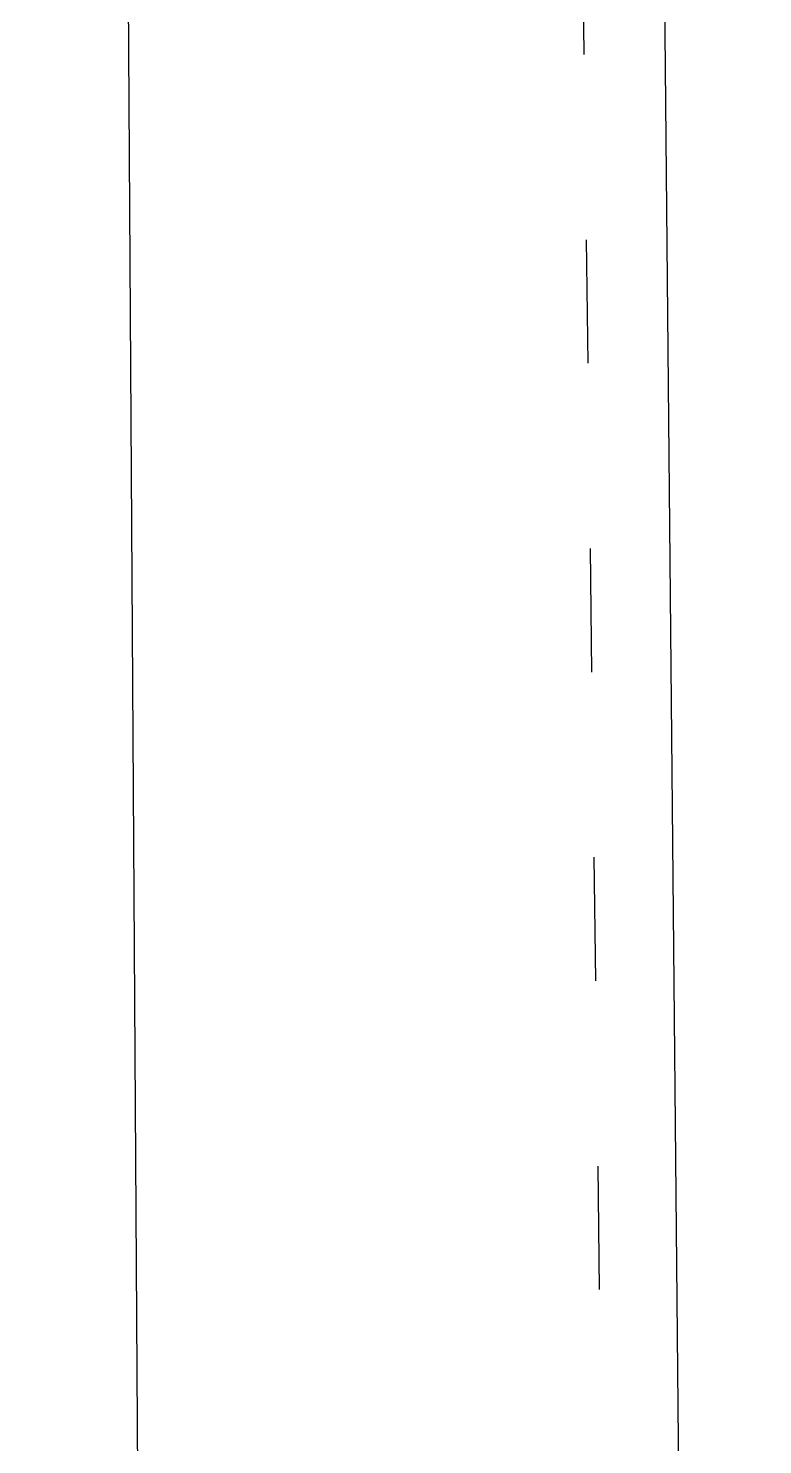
# Model space of a CAD drawing. Header units: metres. Extents: x -1655 to 449, y 40 to 361.
# Drawn here: x 190.439 to 191.152, y 57.009 to 58.385 of the extents above; entities that cross this region are included whole.
import ezdxf

# ---------------------------------------------------------------- set-up
doc = ezdxf.new("R2010")
doc.units = ezdxf.units.M
doc.header["$MEASUREMENT"] = 0
doc.linetypes.add('ACAD_ISO03W100', pattern=[30, 12, -18])
doc.styles.add('DIMPLAN', font='romanc.shx', dxfattribs={"height": 0.15})
doc.dimstyles.new('DIMPLAN', dxfattribs={"dimtxt": 0.009, "dimasz": 0.219, "dimexe": 0.2, "dimexo": 0.2, "dimgap": 0.05, "dimtad": 0, "dimzin": 0, "dimdsep": 46, "dimtxsty": 'DIMPLAN', "dimblk1": 'DOTSMALL', "dimblk2": 'DOTSMALL', "dimsah": 1, "dimcen": 0, "dimse1": 1, "dimse2": 1, "dimclrd": 1, "dimclre": 1, "dimclrt": 2, "dimadec": 0, "dimazin": 0, "dimtfac": 0.909091, "dimtofl": 0, "dimtmove": 1, "dimatfit": 3, "dimldrblk": 'DOTSMALL', "dimfxl": 0.2, "dimtolj": 1, "dimtzin": 0, "dimarcsym": 0})

# ---------------------------------------------------------------- blocks, each defined once
blk = doc.blocks.new('_DOTSMALL')
at = {"color": 0, "linetype": 'ByBlock', "const_width": 0.5}
blk.add_lwpolyline([(-0.0625, 0, 1), (0.0625, 0, 1)], format="xyb", close=True, dxfattribs=at)
blk = doc.blocks.new('*D198')
at = {"color": 1, "lineweight": -2, "ltscale": 0.1, "transparency": 16777216}
for p, q in [((190.5072, 62.9764), (190.5509, 56.0153)), ((190.5988, 48.3756), (190.5551, 55.3367))]:
    blk.add_line(p, q, dxfattribs=at)
at = {"layer": 'DEFPOINTS', "color": 0, "ltscale": 0.1, "transparency": 16777216}
for p in [(191.011, 62.9795), (190.5988, 48.3756), (191.1027, 48.3788)]:
    blk.add_point(p, dxfattribs=at)
at = {"color": 1, "lineweight": -2, "ltscale": 0.1, "transparency": 16777216, "xscale": 0.2189999999999999, "yscale": 0.2189999999999999, "zscale": 0.2189999999999999}
for p, rotation in [((190.5072, 62.9764), 90.35965872328512), ((190.5988, 48.3756), 270.3596587232851)]:
    blk.add_blockref('_DOTSMALL', p, dxfattribs=dict(at, rotation=rotation))
at = {"color": 2, "ltscale": 0.1, "transparency": 16777216, "insert": (190.553, 55.676), "char_height": 0.15, "width": 0.6015, "attachment_point": 5, "rotation": 270.3597, "style": 'DIMPLAN'}
blk.add_mtext('\\A1;{\\C242;14.60}', dxfattribs=at)

msp = doc.modelspace()

# ---------------------------------------------------------------- linework, layer by layer
at = {"color": 64, "linetype": 'ACAD_ISO03W100', "ltscale": 0.01}
msp.add_line((190.921, 62.9795), (191.1027, 48.3788), dxfattribs=at)
msp.add_line((191.0137, 62.9288), (191.1521, 48.4288))

# ---------------------------------------------------------------- dimensions: what is measured, and where the dimension line sits
at = {"color": 242, "ltscale": 0.1, "true_color": 0xcd2027}
dim = msp.add_aligned_dim(p1=(191.011, 62.9795), p2=(191.1027, 48.3788), distance=-0.5038, text='{\\C242;<>}', dimstyle='DIMPLAN', override={"dimfxl": 0.1, "dimfxlon": 1, "dimarcsym": 1}, dxfattribs=at)
dim.commit()
dim.dimension.update_dxf_attribs({"geometry": '*D198', "text_midpoint": (190.553, 55.676)})

doc.saveas('drawing.dxf')
